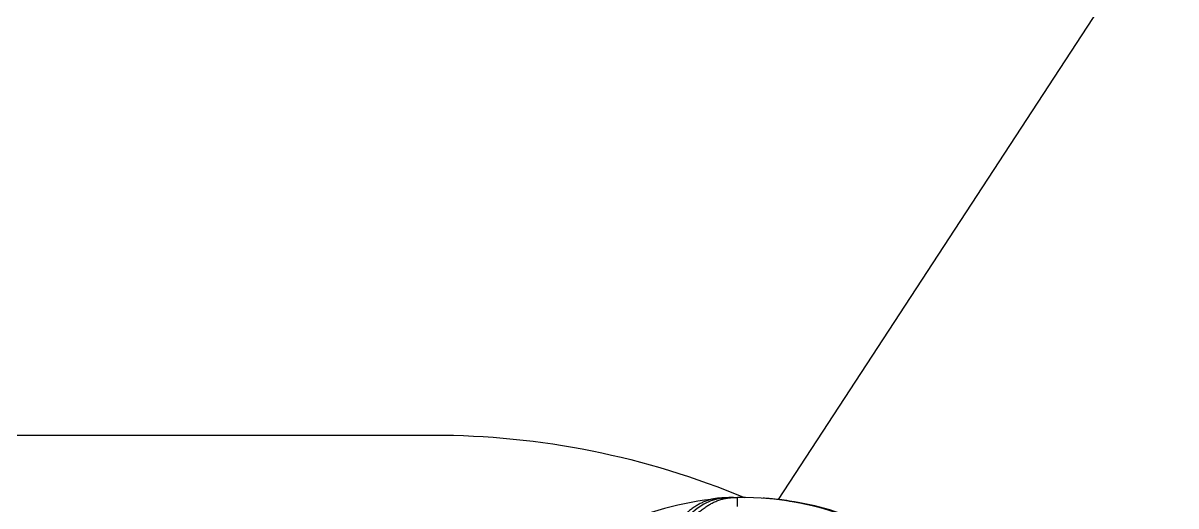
# Model space of a CAD drawing. Header units: millimetres. Extents: x -7616 to 421613, y 91067 to 341353.
# Drawn here: x 183359 to 186932, y 179207 to 180703 of the extents above; entities that cross this region are included whole.
import ezdxf

# ---------------------------------------------------------------- set-up
doc = ezdxf.new("R2010")
doc.units = ezdxf.units.MM
doc.header["$LTSCALE"] = 500
doc.header["$MEASUREMENT"] = 0
doc.linetypes.add('H0', pattern=[0.3, 0.2, -0.1])
doc.layers.add('e-plan', color=9, linetype='CONTINUOUS')

# ---------------------------------------------------------------- blocks, each defined once
blk = doc.blocks.new('A$C633402C3')
at = {"layer": 'e-plan'}
blk.add_line((112281.3, 87772.1), (112282.1, 87800), dxfattribs=at)
for points in [[(112408.3, 87794), (114324.7, 90726.8), (115443.2, 89963.9), (116811, 89079.5), (116789.2, 89045.9), (116811.5, 89030.7), (114872.7, 86081.9), (114628.5, 85704.1), (114625.6, 85705.9), (114532, 85563.5, -0.097766), (114719.6, 84613.1), (114719.6, 84262.2)], [(116741.1, 81686), (114484.5, 82310.1, -0.087069), (113987.2, 81600.4), (113107.4, 80720.7, -0.013649), (113008.3, 80626.8, -0.359932), (110113.2, 79736.6), (109653.1, 79927.2, -0.045406), (109271.8, 80127.4, -0.112995), (108326.3, 80720.6), (107601.3, 81445.6, -0.023722), (107399.1, 81436), (106556.1, 81436, -0.414214), (104421.7, 83570.3), (104421.7, 84413.3, -0.204246), (105078, 85953.1, -0.043347), (105055.5, 86211.9), (105055.5, 87054.9, -0.355405), (106251.1, 88524.5, -0.21561), (107377.5, 89033.9), (108177.5, 89034, -0.334458), (109619.2, 87948.2, -0.047852), (110094.6, 87993.8), (111338.8, 87993.8, -0.099345), (112303.7, 87800.2)]]:
    blk.add_lwpolyline(points, format="xyb", dxfattribs=at)
for centre, major_axis, ratio, start_param, end_param in [((112236.3, 86473.5), (195.2, 1317.1), 0.813572, 0.213141, 0.520036), ((112264.6, 87367.9), (19.6, -431.6), 0.574277, 3.141593, 4.600836), ((112264.6, 87367.9), (19.6, -431.6), 0.574277, 3.141593, 4.600836), ((112236.3, 86473.5), (195.2, 1317.1), 0.813572, 6.062889, 6.421292), ((112247.8, 86471.8), (-195.3, -1317.6), 0.813572, 2.906276, 3.141593), ((112247.8, 86471.8), (-195.3, -1317.6), 0.813572, 2.906276, 3.141593)]:
    blk.add_ellipse(centre, major_axis=major_axis, ratio=ratio, start_param=start_param, end_param=end_param, dxfattribs=at)
for points, knots in [([(112226, 87798.4), (112224, 87798.3), (112222.1, 87798.1), (112215.9, 87797.5), (112211.8, 87796.8), (112203.5, 87795.2), (112199.4, 87794.3), (112191.3, 87791.9), (112187.3, 87790.6), (112179.4, 87787.6), (112175.5, 87786), (112167.9, 87782.4), (112164.2, 87780.5), (112157, 87776.5), (112153.4, 87774.3), (112146, 87769.4), (112142.4, 87766.8), (112135, 87761.3), (112131.3, 87758.3), (112124.1, 87751.9), (112120.4, 87748.6), (112113.3, 87741.6), (112109.9, 87737.9), (112103, 87730.3), (112099.7, 87726.4), (112093.2, 87718.3), (112090, 87714.2), (112084, 87705.7), (112081, 87701.5), (112075.4, 87692.9), (112072.6, 87688.4), (112067.1, 87679), (112064.3, 87674.1), (112058.9, 87663.9), (112056.3, 87658.6), (112051.1, 87647.8), (112048.6, 87642.2), (112043.7, 87630.9), (112041.3, 87625.1), (112036.8, 87613.4), (112034.7, 87607.4), (112030.6, 87595.5), (112028.7, 87589.5), (112025, 87577.5), (112023.3, 87571.5), (112020.2, 87559.7), (112018.6, 87553.6), (112015.7, 87541), (112014.3, 87534.5), (112011.6, 87521.3), (112010.4, 87514.6), (112008.1, 87500.9), (112007.1, 87494), (112005.2, 87480), (112004.3, 87473), (112002.8, 87458.9), (112002.2, 87451.9), (112001.2, 87437.9), (112000.7, 87430.9), (112000.4, 87423.9), (112000.4, 87423.8), (112000.4, 87423.6)], [50.417946, 50.417946, 50.417946, 50.417946, 59.976168, 59.976168, 79.968224, 79.968224, 99.96028, 99.96028, 119.952336, 119.952336, 139.944393, 139.944393, 159.936449, 159.936449, 179.929657, 179.929657, 199.922865, 199.922865, 219.916072, 219.916072, 239.90928, 239.90928, 259.902488, 259.902488, 279.895696, 279.895696, 299.888904, 299.888904, 319.882112, 319.882112, 339.877344, 339.877344, 359.872577, 359.872577, 379.867809, 379.867809, 399.863041, 399.863041, 419.858274, 419.858274, 439.853506, 439.853506, 459.848738, 459.848738, 479.843971, 479.843971, 499.842497, 499.842497, 519.841023, 519.841023, 539.839549, 539.839549, 559.838075, 559.838075, 579.836601, 579.836601, 599.835127, 599.835127, 619.833653, 619.833653, 620.231169, 620.231169, 620.231169, 620.231169]), ([(112033, 87423.7), (112033.1, 87424.3), (112033.1, 87424.9), (112033.5, 87432.4), (112034, 87439.4), (112035.3, 87453.4), (112036, 87460.4), (112037.6, 87474.5), (112038.5, 87481.5), (112040.6, 87495.5), (112041.7, 87502.4), (112044.2, 87516.1), (112045.5, 87522.8), (112048.3, 87536), (112049.8, 87542.5), (112052.9, 87555.1), (112054.5, 87561.2), (112057.8, 87573), (112059.5, 87579), (112063.3, 87591), (112065.3, 87597), (112069.5, 87609), (112071.8, 87614.9), (112076.4, 87626.6), (112078.8, 87632.4), (112083.8, 87643.8), (112086.4, 87649.3), (112091.7, 87660.2), (112094.4, 87665.4), (112100, 87675.6), (112102.8, 87680.5), (112108.5, 87689.9), (112111.3, 87694.4), (112117, 87703), (112120, 87707.3), (112126.2, 87715.7), (112129.4, 87719.9), (112136, 87727.9), (112139.4, 87731.9), (112146.3, 87739.5), (112149.8, 87743.2), (112157, 87750.2), (112160.7, 87753.5), (112168, 87759.9), (112171.7, 87762.8), (112179.2, 87768.4), (112182.9, 87771), (112190.3, 87775.8), (112194, 87778.1), (112201.2, 87782.1), (112204.9, 87784), (112212.6, 87787.6), (112216.5, 87789.2), (112224.4, 87792.2), (112228.5, 87793.5), (112236.7, 87795.9), (112240.8, 87796.8), (112249.1, 87798.5), (112253.2, 87799.1), (112261.5, 87799.9), (112265.7, 87800.2), (112273.8, 87800.4), (112277.9, 87800.3), (112282, 87800), (112282.1, 87800), (112282.1, 87800)], [1937.634468, 1937.634468, 1937.634468, 1937.634468, 1939.366083, 1939.366083, 1959.359835, 1959.359835, 1979.353587, 1979.353587, 1999.347339, 1999.347339, 2019.341091, 2019.341091, 2039.334842, 2039.334842, 2059.328594, 2059.328594, 2079.322346, 2079.322346, 2099.315647, 2099.315647, 2119.308948, 2119.308948, 2139.30225, 2139.30225, 2159.295551, 2159.295551, 2179.288852, 2179.288852, 2199.282153, 2199.282153, 2219.275454, 2219.275454, 2239.268755, 2239.268755, 2259.26178, 2259.26178, 2279.254804, 2279.254804, 2299.247828, 2299.247828, 2319.240852, 2319.240852, 2339.233876, 2339.233876, 2359.2269, 2359.2269, 2379.219924, 2379.219924, 2399.212949, 2399.212949, 2419.205815, 2419.205815, 2439.198681, 2439.198681, 2459.191548, 2459.191548, 2479.184414, 2479.184414, 2499.177281, 2499.177281, 2519.170147, 2519.170147, 2539.163014, 2539.163014, 2539.554949, 2539.554949, 2539.554949, 2539.554949]), ([(112244.9, 87799.4), (112243.7, 87799.4), (112242.4, 87799.3), (112239.9, 87799.2), (112238.6, 87799.1), (112236.1, 87799), (112234.8, 87798.9), (112232.3, 87798.8), (112231, 87798.7), (112228.5, 87798.6), (112227.3, 87798.5), (112226, 87798.4)], [0.35850161, 0.35850161, 0.35850161, 0.35850161, 0.36151199, 0.36151199, 0.36452236, 0.36452236, 0.36753274, 0.36753274, 0.37054311, 0.37054311, 0.37355349, 0.37355349, 0.37355349, 0.37355349]), ([(112269.3, 87800.3), (112267.6, 87800.2), (112266, 87800.2), (112262.8, 87800.1), (112261.2, 87800.1), (112257.9, 87800), (112256.3, 87799.9), (112253, 87799.8), (112251.4, 87799.7), (112248.2, 87799.6), (112246.6, 87799.5), (112244.9, 87799.4)], [0.33921918, 0.33921918, 0.33921918, 0.33921918, 0.34307566, 0.34307566, 0.34693215, 0.34693215, 0.35078864, 0.35078864, 0.35464512, 0.35464512, 0.35850161, 0.35850161, 0.35850161, 0.35850161]), ([(112443.1, 87789.4), (112437.7, 87790.2), (112432.3, 87791), (112421.4, 87792.4), (112416, 87793.1), (112405.2, 87794.3), (112399.7, 87794.9), (112388.8, 87796), (112383.4, 87796.5), (112372.5, 87797.4), (112367.1, 87797.8), (112361.6, 87798.2)], [0.20111949, 0.20111949, 0.20111949, 0.20111949, 0.21409787, 0.21409787, 0.22707625, 0.22707625, 0.24005463, 0.24005463, 0.25303301, 0.25303301, 0.26601139, 0.26601139, 0.26601139, 0.26601139]), ([(112443.1, 87789.4), (112448.5, 87788.6), (112453.9, 87787.8), (112464.7, 87786), (112470.1, 87785.1), (112480.8, 87783.1), (112486.2, 87782.1), (112496.9, 87780), (112502.3, 87778.9), (112512.9, 87776.6), (112518.3, 87775.4), (112523.6, 87774.2)], [6.08206582, 6.08206582, 6.08206582, 6.08206582, 6.0950442, 6.0950442, 6.10802258, 6.10802258, 6.12100096, 6.12100096, 6.13397934, 6.13397934, 6.14695772, 6.14695772, 6.14695772, 6.14695772])]:
    blk.add_open_spline(points, degree=3, knots=knots, dxfattribs=at)

msp = doc.modelspace()

# ---------------------------------------------------------------- block references
at = {"layer": 'e-plan', "linetype": 'H0'}
msp.add_blockref('A$C633402C3', (73291.5, 91432.6), dxfattribs=at)

doc.saveas('drawing.dxf')
